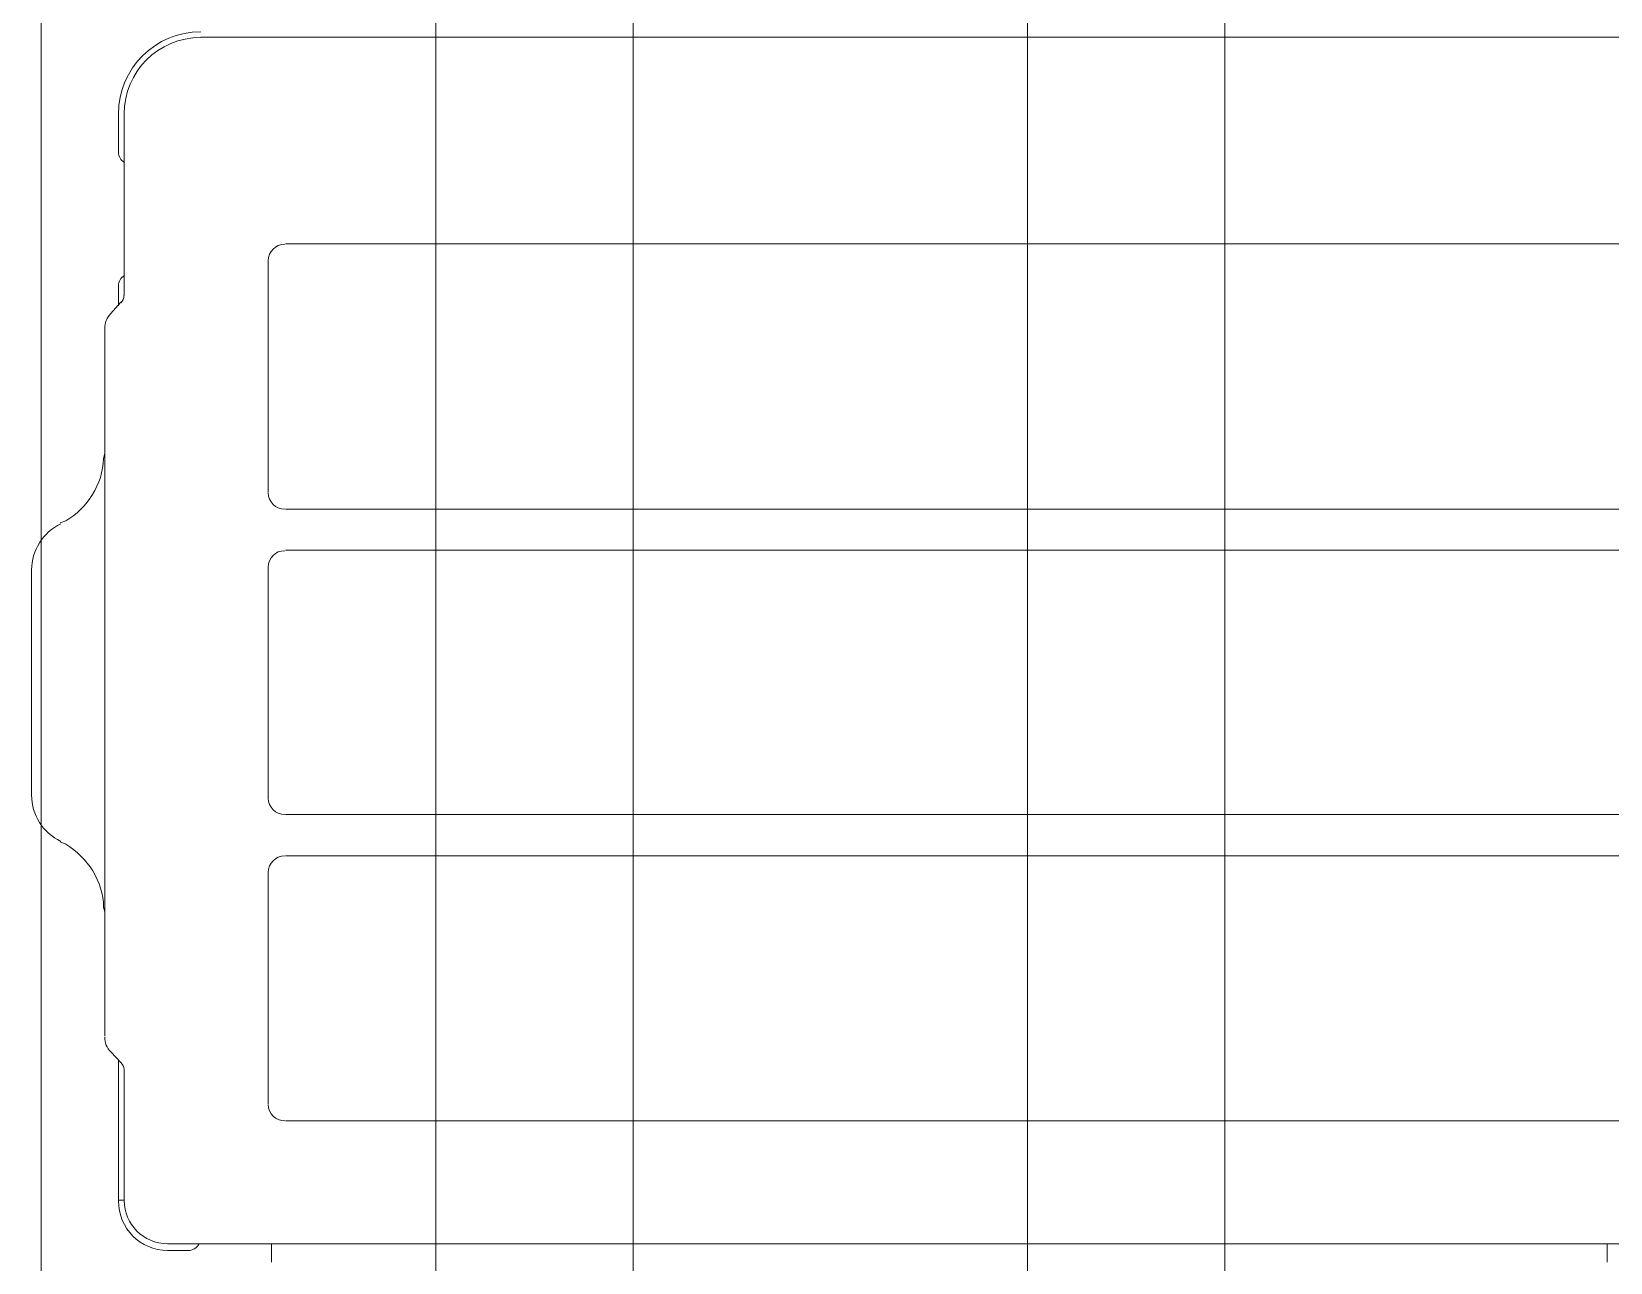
# Model space of a CAD drawing. Header units: inches. Extents: x -114 to 635, y -137 to 57.
# Drawn here: x -50.157 to -49.7568, y 30.1307 to 30.4427 of the extents above; entities that cross this region are included whole.
import ezdxf

# ---------------------------------------------------------------- set-up
doc = ezdxf.new("R2010")
doc.units = ezdxf.units.IN
doc.header["$MEASUREMENT"] = 0
doc.layers.get('0').update_dxf_attribs({"lineweight": 5})
doc.layers.add('HATCH', color=15, linetype='Continuous', lineweight=0)
doc.layers.add('UTILITIES', color=141, linetype='Continuous', lineweight=0)

# ---------------------------------------------------------------- blocks, each defined once
blk = doc.blocks.new('AC PLAN')
for points in [[(195753.45, 93488.17), (195741.95, 93488.17), (195732.61, 93478.84), (195732.61, 93467.35)], [(195753.43, 93486.7), (195742.73, 93486.7), (195734.05, 93478.05), (195734.05, 93467.33)], [(196151.38, 93486.79), (196151.38, 93486.79), (195753.47, 93486.79), (195753.47, 93486.79)], [(195732.61, 93457.52), (195732.61, 93457.52), (195732.61, 93467.37), (195732.61, 93467.37)], [(195734.05, 93421.33), (195734.05, 93421.33), (195734.05, 93467.33), (195734.05, 93467.33)], [(195732.61, 93457.63), (195732.61, 93456.56), (195733.19, 93455.56), (195734.12, 93455.02)], [(195774.74, 93434.31), (195772.43, 93434.31), (195770.57, 93432.43), (195770.57, 93430.13)], [(196151.38, 93434.36), (196151.38, 93434.36), (195774.92, 93434.36), (195774.92, 93434.36)], [(195770.57, 93371.46), (195770.57, 93371.46), (195770.57, 93430.01), (195770.57, 93430.01)], [(195734.12, 93426.36), (195733.19, 93425.82), (195732.61, 93424.83), (195732.61, 93423.75)], [(195732.61, 93418.72), (195732.61, 93418.72), (195732.61, 93423.65), (195732.61, 93423.65)], [(195733.23, 93419.46), (195733.72, 93419.94), (195733.99, 93420.59), (195733.99, 93421.28)], [(195730.68, 93416.76), (195729.68, 93415.72), (195729.12, 93414.32), (195729.12, 93412.88)], [(195733.18, 93419.58), (195733.18, 93419.58), (195730.58, 93416.68), (195730.58, 93416.68)], [(195729.12, 93323.08), (195729.12, 93323.08), (195729.12, 93412.91), (195729.12, 93412.91)], [(195770.57, 93371.29), (195770.57, 93368.99), (195772.43, 93367.12), (195774.74, 93367.12)], [(196151.38, 93367.12), (196151.38, 93367.12), (195774.92, 93367.12), (195774.92, 93367.12)], [(195717.97, 93363.42), (195713.45, 93361.24), (195710.59, 93356.71), (195710.59, 93351.73)], [(195774.74, 93356.62), (195772.43, 93356.62), (195770.57, 93354.77), (195770.57, 93352.46)], [(196151.38, 93356.71), (196151.38, 93356.71), (195774.92, 93356.71), (195774.92, 93356.71)], [(195710.59, 93351.77), (195710.59, 93351.77), (195710.59, 93294.66), (195710.59, 93294.66)], [(195770.57, 93352.63), (195770.57, 93352.63), (195770.57, 93293.8), (195770.57, 93293.8)], [(195729.12, 93323.08), (195729.12, 93323.08), (195729.12, 93233.52), (195729.12, 93233.52)], [(195710.59, 93294.63), (195710.59, 93289.67), (195713.45, 93285.12), (195717.97, 93282.94)], [(195770.57, 93293.91), (195770.57, 93291.6), (195772.43, 93289.73), (195774.74, 93289.73)], [(196151.38, 93289.73), (196151.38, 93289.73), (195774.92, 93289.73), (195774.92, 93289.73)], [(195774.74, 93279.23), (195772.43, 93279.23), (195770.57, 93277.37), (195770.57, 93275.08)], [(196151.38, 93279.29), (196151.38, 93279.29), (195774.92, 93279.29), (195774.92, 93279.29)], [(195770.57, 93274.95), (195770.57, 93274.95), (195770.57, 93216.42), (195770.57, 93216.42)], [(195729.12, 93233.34), (195729.12, 93231.92), (195729.68, 93230.58), (195730.68, 93229.57)], [(195733.28, 93226.84), (195733.28, 93226.84), (195730.68, 93229.57), (195730.68, 93229.57)], [(195732.61, 93191.78), (195732.61, 93202.81), (195732.61, 93227.54), (195732.61, 93227.54)], [(195734.05, 93225.1), (195733.99, 93225.76), (195733.72, 93226.41), (195733.23, 93226.89)], [(195734.05, 93191.94), (195734.05, 93202.53), (195734.05, 93225.1), (195734.05, 93225.1)], [(195770.57, 93216.23), (195770.57, 93213.94), (195772.43, 93212.07), (195774.74, 93212.07)], [(196151.38, 93212.07), (196151.38, 93212.07), (195774.92, 93212.07), (195774.92, 93212.07)], [(195734.06, 93191.97), (195734.06, 93191.97), (195732.61, 93191.97), (195732.61, 93191.97)], [(195732.61, 93191.78), (195732.61, 93184.84), (195738.18, 93179.22), (195745.04, 93179.22)], [(195734.05, 93191.94), (195734.05, 93185.85), (195738.96, 93180.95), (195745.04, 93180.95)], [(196151.38, 93180.95), (196151.38, 93180.95), (195745.09, 93180.95), (195745.09, 93180.95)], [(195750.25, 93179.22), (195751.38, 93179.22), (195752.43, 93179.82), (195753, 93180.8)], [(195771.44, 93180.95), (195771.44, 93180.95), (195771.44, 93176.29), (195771.44, 93176.29)], [(196109.94, 93180.95), (196109.94, 93180.95), (196109.94, 93176.29), (196109.94, 93176.29)], [(195750.29, 93179.22), (195750.29, 93179.22), (195745.08, 93179.22), (195745.08, 93179.22)]]:
    blk.add_open_spline(points, degree=3)
for points in [[(195717.81, 93363.64), (195717.81, 93363.64), (195719.27, 93364.22), (195719.27, 93364.22), (195719.27, 93364.22), (195724.81, 93367.38), (195728.6, 93373.51), (195728.84, 93379.87), (195728.84, 93379.87), (195728.84, 93379.87), (195729.12, 93381.32), (195729.12, 93381.32)], [(195729.12, 93265.11), (195729.12, 93265.11), (195728.84, 93266.26), (195728.84, 93266.26), (195728.84, 93266.26), (195728.76, 93272.86), (195724.81, 93278.8), (195719.27, 93282.22), (195719.27, 93282.22), (195719.27, 93282.22), (195717.81, 93282.78), (195717.81, 93282.78)]]:
    blk.add_open_spline(points, degree=3, knots=[0, 0, 0, 0, 0.333333, 0.333333, 0.333333, 0.333333, 0.666667, 0.666667, 0.666667, 0.666667, 1, 1, 1, 1])
blk = doc.blocks.new('A$C12bbacd8')
at = {"layer": 'UTILITIES'}
for p, q in [((-3417.17, -1787.5), (-3417.17, -50)), ((-3317.17, -1787.5), (-3317.17, -50)), ((-3267.17, -1787.5), (-3267.17, -50)), ((-3167.17, -1787.5), (-3167.17, -50)), ((-3117.17, -1787.5), (-3117.17, -50))]:
    blk.add_line(p, q, dxfattribs=at)
blk.add_blockref('AC PLAN', (-199130.21, -93706.37), dxfattribs=at)

msp = doc.modelspace()

# ---------------------------------------------------------------- block references
at = {"layer": 'HATCH', "xscale": 0.001, "yscale": 0.001, "zscale": 0.001}
msp.add_blockref('A$C12bbacd8', (-46.73733, 30.66086), dxfattribs=at)

doc.saveas('drawing.dxf')
